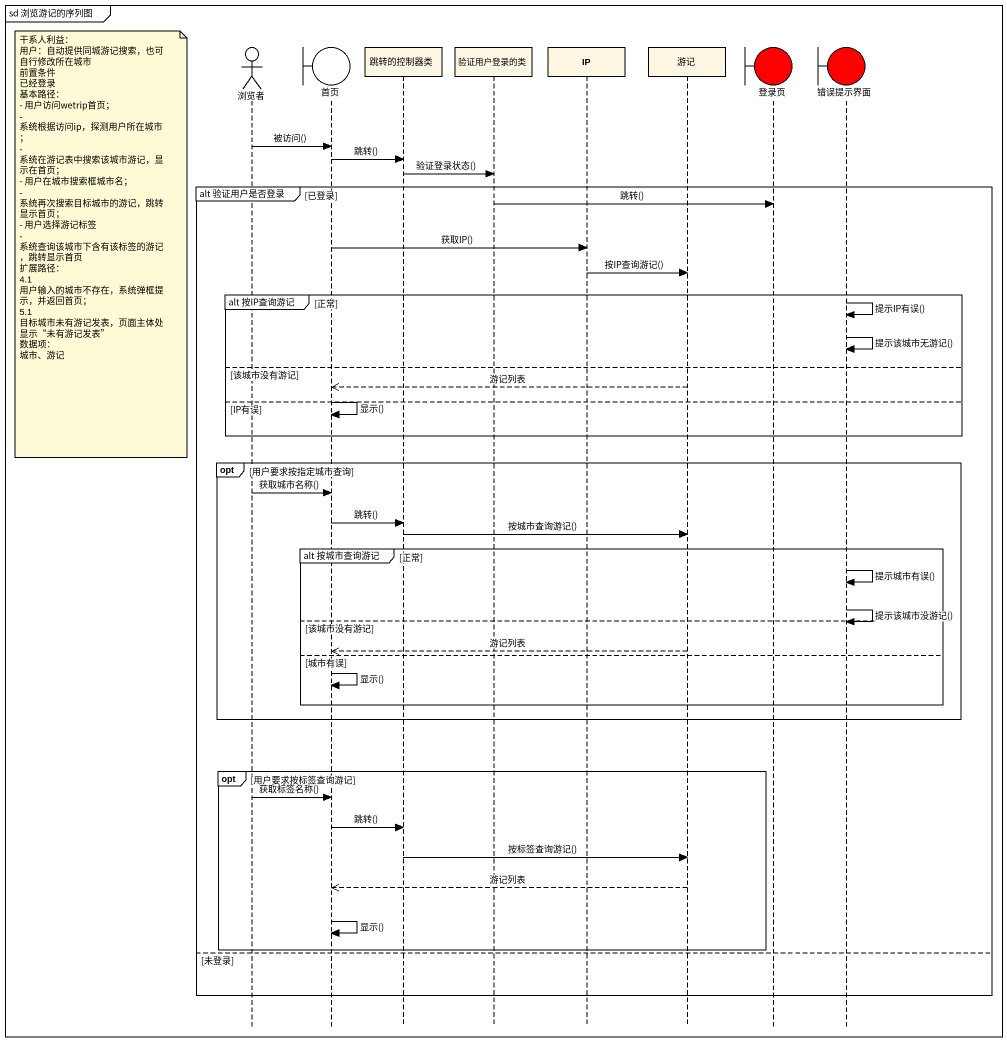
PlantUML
@startuml
mainframe sd 浏览游记的序列图
hide footbox
actor 浏览者
boundary 首页
participant 跳转的控制器类
participant 验证用户登录的类
participant IP
participant 游记
boundary 登录页 #FF0000
boundary 错误提示界面 #FF0000

浏览者 -> 首页 : 被访问()
首页 -> 跳转的控制器类 : 跳转()
跳转的控制器类 -> 验证用户登录的类 : 验证登录状态()
group alt 验证用户是否登录 [已登录]
  验证用户登录的类 -> 登录页 : 跳转()
  note left of 浏览者
    干系人利益：
    用户：自动提供同城游记搜索，也可自行修改所在城市
    前置条件
    已经登录
    基本路径：
    - 用户访问wetrip首页；
    - 系统根据访问ip，探测用户所在城市；
    - 系统在游记表中搜索该城市游记，显示在首页；
    - 用户在城市搜索框城市名；
    - 系统再次搜索目标城市的游记，跳转显示首页；
    - 用户选择游记标签
    - 系统查询该城市下含有该标签的游记，跳转显示首页
    扩展路径：
    4.1 用户输入的城市不存在，系统弹框提示，并返回首页；
    5.1 目标城市未有游记发表，页面主体处显示“未有游记发表”
    数据项：
    城市、游记
  end note
  首页 -> IP : 获取IP()
  IP -> 游记 : 按IP查询游记()
  group alt 按IP查询游记 [正常]
    错误提示界面 -> 错误提示界面 : 提示IP有误()
    错误提示界面 -> 错误提示界面 : 提示该城市无游记()
  else 该城市没有游记
    游记 -->> 首页 : 游记列表
  else IP有误
    首页 -> 首页 : 显示()
  end
  opt 用户要求按指定城市查询
    浏览者 -> 首页 : 获取城市名称()
    首页 -> 跳转的控制器类 : 跳转()
    跳转的控制器类 -> 游记 : 按城市查询游记()
    group alt 按城市查询游记 [正常]
      错误提示界面 -> 错误提示界面 : 提示城市有误()
      错误提示界面 -> 错误提示界面 : 提示该城市没游记()
    else 该城市没有游记
      游记 -->> 首页 : 游记列表
    else 城市有误
      首页 -> 首页 : 显示()
    end
  end
  opt 用户要求按标签查询游记
    浏览者 -> 首页 : 获取标签名称()
    首页 -> 跳转的控制器类 : 跳转()
    跳转的控制器类 -> 游记 : 按标签查询游记()
    游记 -->> 首页 : 游记列表
    首页 -> 首页 : 显示()
  end
else 未登录
end
@enduml
